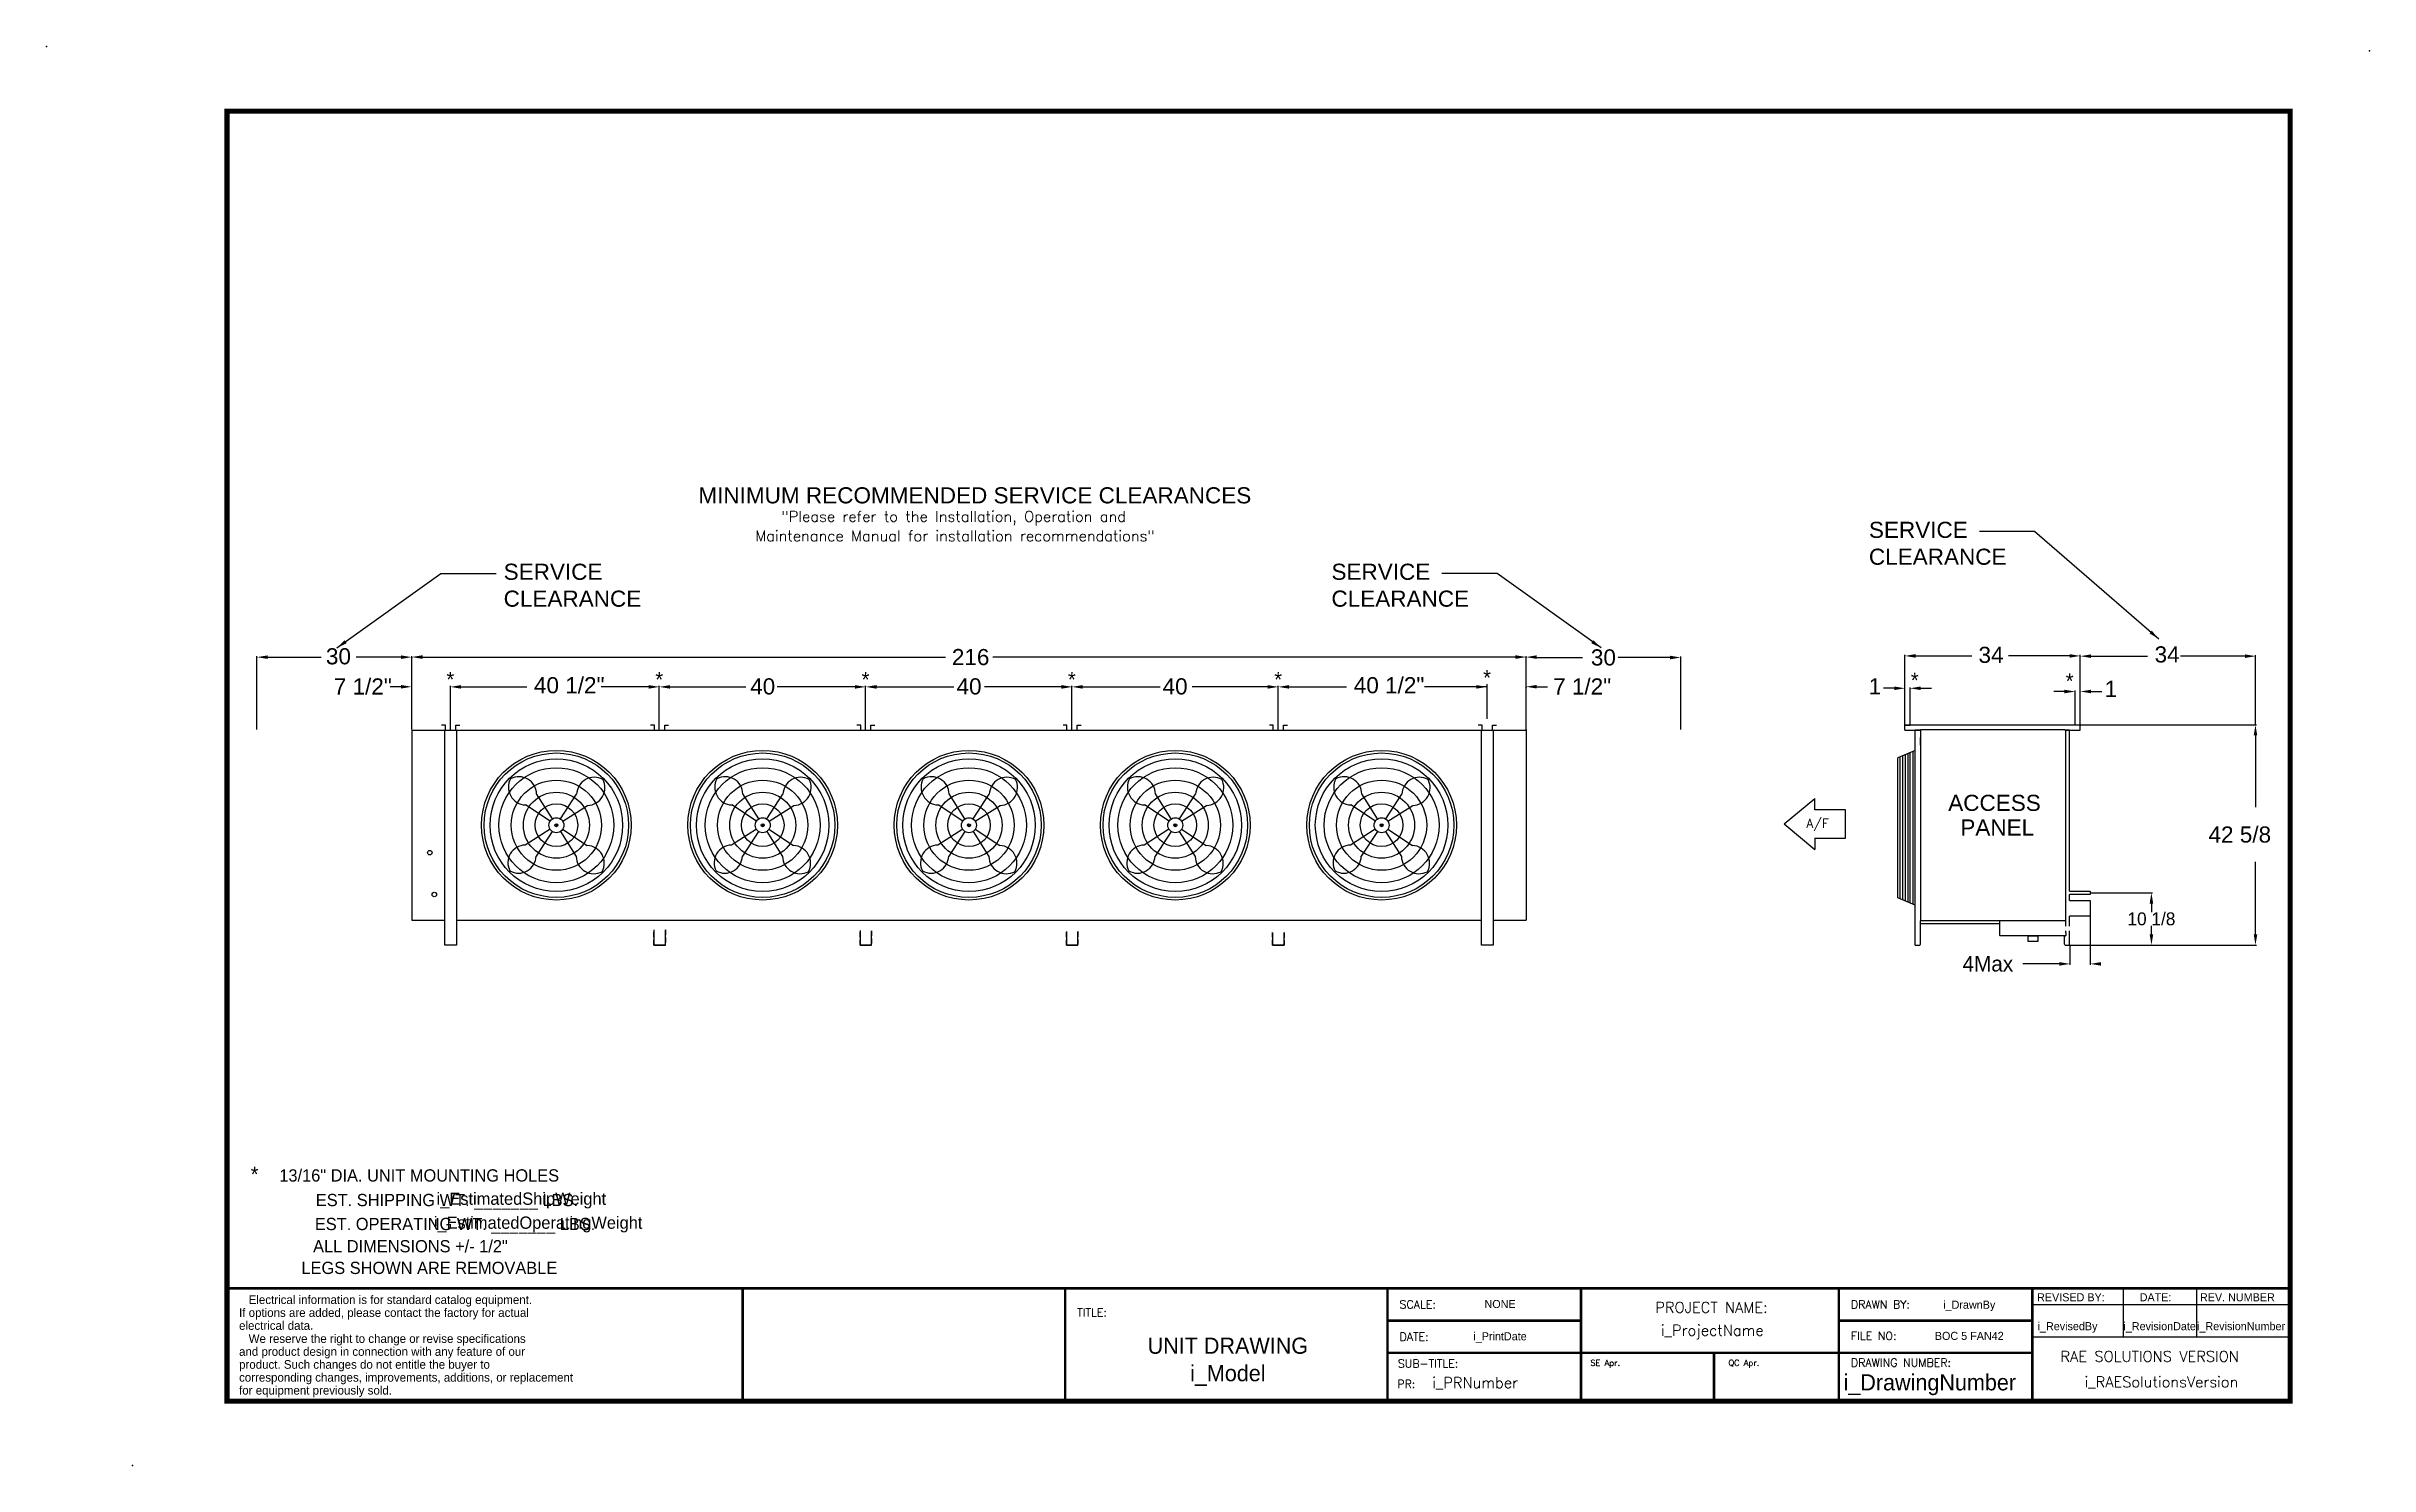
# Model space of a CAD drawing. Extents: x -35 to 415, y -12 to 263.
import ezdxf
from ezdxf.enums import TextEntityAlignment as Align

# ---------------------------------------------------------------- set-up
doc = ezdxf.new("R2010")
doc.units = 0
doc.header["$MEASUREMENT"] = 0
doc.linetypes.add('HIDDEN', pattern=[0.375, 0.25, -0.125])
doc.layers.get('0').update_dxf_attribs({"linetype": 'CONTINUOUS'})
doc.layers.add('0 Unit', color=7, linetype='CONTINUOUS')
doc.styles.add('dimentions', font='ARIAL.TTF')
doc.styles.add('SIMPLEX', font='SIMPLEX')
doc.dimstyles.get("Standard").update_dxf_attribs({"dimtxt": 2.5, "dimasz": 2.075, "dimexe": 0.18, "dimexo": 0.0625, "dimgap": 0.09, "dimtad": 0, "dimtih": 1, "dimtoh": 1, "dimdec": 3, "dimzin": 0, "dimdsep": 46, "dimlunit": 5, "dimtxsty": 'STANDARD', "dimcen": 0.09, "dimadec": 0, "dimazin": 0, "dimtfac": 1, "dimtdec": 3, "dimtofl": 0, "dimtmove": 0, "dimatfit": 3, "dimfxl": 1, "dimfrac": 2, "dimtolj": 1, "dimtzin": 0, "dimarcsym": 0})

# ---------------------------------------------------------------- blocks, each defined once
blk = doc.blocks.new('*D17')
at = {"color": 0, "lineweight": -2}
for p, q in [((361.31, 98.51), (373.29, 98.51)), ((373.11, 96.44), (373.11, 94.8)), ((373.11, 90.48), (373.11, 92.12)), ((357.31, 88.4), (373.29, 88.4))]:
    blk.add_line(p, q, dxfattribs=at)
at = {"color": 0}
for points in [[(372.77, 96.44), (373.46, 96.44), (373.11, 98.51)], [(372.77, 90.48), (373.46, 90.48), (373.11, 88.4)]]:
    blk.add_solid(points, dxfattribs=at)
at = {"color": 0, "insert": (373.11, 93.46), "char_height": 2.5, "attachment_point": 5}
blk.add_mtext('\\A1;10 1/8', dxfattribs=at)

msp = doc.modelspace()

# ---------------------------------------------------------------- linework, layer by layer
at = {"lineweight": 30}
for p, q in [((325.3148, 131.0896), (325.3148, 144.6071)), ((327.3898, 144.4271), (338.2623, 144.4271)), ((357.2398, 144.4271), (345.4144, 144.4271)), ((359.3148, 131.0896), (359.3148, 144.6071)), ((359.3148, 131.0896), (359.3148, 144.5596)), ((361.3898, 144.3796), (372.3461, 144.3796)), ((391.2398, 144.3796), (378.7671, 144.3796)), ((393.3148, 131.0896), (393.3148, 144.5596)), ((323.2398, 138.1559), (321.1648, 138.1559)), ((325.3148, 131.0896), (325.3148, 138.3359)), ((326.3148, 131.0896), (326.3148, 138.3359)), ((328.3898, 138.1559), (330.4648, 138.1559)), ((356.2398, 137.5313), (354.1648, 137.5313)), ((358.3148, 131.0896), (358.3148, 137.7113)), ((359.3148, 131.0896), (359.3148, 137.7113)), ((361.3898, 137.5313), (363.4648, 137.5313)), ((325.3148, 131.0271), (326.3148, 131.0271)), ((359.3148, 131.0271), (358.3148, 131.0271)), ((359.3773, 131.0896), (393.4649, 131.0896)), ((356.3273, 130.1136), (356.5023, 130.1136)), ((356.5023, 92.0326), (356.5023, 130.1136)), ((393.2849, 129.0146), (393.2849, 115.1377)), ((327.328, 126.1021), (323.9409, 124.6505)), ((323.9409, 97.5537), (323.9409, 124.6505)), ((324.4247, 97.3463), (324.4247, 124.8579)), ((324.9086, 97.1389), (324.9086, 125.0652)), ((325.3925, 125.2726), (325.3925, 96.9316)), ((325.8764, 125.48), (325.8764, 96.7242)), ((326.3602, 96.5168), (326.3602, 125.6873)), ((326.8441, 125.8947), (326.8441, 96.3095)), ((301.932, 111.8597), (307.875, 116.812)), ((307.875, 114.5834), (307.875, 116.812)), ((313.818, 114.5834), (307.875, 114.5834)), ((313.818, 109.1359), (313.818, 114.5834)), ((301.932, 111.8597), (307.875, 106.9074)), ((307.875, 109.1359), (307.875, 106.9074)), ((307.875, 109.1359), (313.818, 109.1359)), ((393.2849, 90.4771), (393.2849, 104.5392)), ((327.328, 96.1021), (323.9409, 97.5537)), ((356.5023, 90.7376), (356.5023, 91.1576)), ((356.5023, 90.7376), (356.5023, 91.1576)), ((357.3148, 88.4021), (393.4649, 88.4021))]:
    msp.add_line(p, q, dxfattribs=at)
at = {"linetype": 'Continuous', "lineweight": 30}
for p, q in [((325.3148, 130.0896), (325.3148, 133.0716)), ((325.3148, 131.0271), (325.3148, 130.8926)), ((359.3148, 131.0271), (325.3148, 131.0271)), ((325.3148, 130.8926), (325.3148, 130.8916)), ((325.3148, 130.1626), (325.3148, 130.8916)), ((359.3148, 131.0271), (359.3148, 130.8926)), ((359.3148, 130.8916), (359.3148, 130.8926)), ((359.3148, 130.1626), (359.3148, 130.8916)), ((325.3148, 130.0271), (325.3148, 130.1626)), ((325.3148, 130.0271), (328.2783, 130.0271)), ((328.1918, 130.0271), (327.3273, 130.0271)), ((327.3273, 130.0271), (327.3273, 129.8916)), ((327.3273, 88.5376), (327.3273, 129.8916)), ((328.3273, 130.0271), (328.2783, 130.0271)), ((356.3273, 130.1136), (328.3273, 130.1136)), ((328.3273, 130.1136), (328.3273, 93.1021)), ((328.3273, 127.1021), (328.3273, 128.6021)), ((357.2523, 130.0271), (356.5023, 130.0271)), ((356.5023, 130.0271), (359.3148, 130.0271)), ((357.2523, 130.0271), (357.2523, 129.8916)), ((357.2523, 98.8271), (357.2523, 129.8916)), ((359.3148, 130.0271), (359.3148, 130.1626)), ((357.2523, 97.0146), (357.2523, 98.2021)), ((356.5023, 93.1021), (328.3273, 93.1021)), ((328.3295, 88.5376), (328.3295, 93.1021)), ((328.3295, 92.5708), (343.7525, 92.5708)), ((343.7523, 91.1073), (343.7523, 91.4875)), ((343.7523, 91.1073), (343.7523, 91.1073)), ((343.7523, 90.7376), (343.7523, 91.1073)), ((343.7523, 90.2284), (343.7523, 90.7376)), ((343.7525, 91.492), (343.7525, 93.1021)), ((343.7525, 91.1118), (343.7525, 91.492)), ((343.7525, 90.7421), (343.7525, 91.1117)), ((356.4513, 90.1773), (343.8033, 90.1773)), ((349.1273, 90.1773), (349.1273, 89.1443)), ((349.1273, 90.1773), (351.1273, 90.1773)), ((351.1273, 89.1443), (351.1273, 90.1773)), ((356.2523, 88.5376), (356.2523, 90.1773)), ((356.5023, 90.7376), (356.5023, 90.2284)), ((357.2523, 92.0326), (357.2523, 94.0146)), ((357.2523, 88.5376), (357.2523, 91.1576)), ((327.3273, 88.4021), (327.3273, 88.5366)), ((327.3273, 88.4021), (328.1918, 88.4021)), ((328.1918, 88.4021), (328.194, 88.4021)), ((328.3273, 88.5376), (328.3295, 88.5376)), ((349.1273, 89.1443), (351.1273, 89.1443)), ((356.3878, 88.4021), (357.2523, 88.4021)), ((357.2523, 88.4021), (357.2523, 88.5366))]:
    msp.add_line(p, q, dxfattribs=at)
for p, q in [((328.3273, 127.1021), (328.3273, 95.1021)), ((328.3273, 95.1021), (328.3273, 93.6021)), ((357.2523, 98.8271), (361.2523, 98.8271)), ((361.2523, 98.2021), (357.2523, 98.2021)), ((357.2523, 97.0146), (361.2523, 97.0146)), ((361.2523, 98.8271), (361.2523, 98.2021)), ((361.2523, 97.0146), (361.2523, 94.0146)), ((361.2523, 95.9521), (361.2523, 95.0771)), ((361.2523, 94.0146), (357.2523, 94.0146)), ((361.2523, 93.9521), (361.2523, 84.5648)), ((357.3148, 88.3396), (357.3148, 84.5648)), ((355.2398, 84.7448), (348.1629, 84.7448)), ((100, 0), (100, 21.875)), ((162.5, 0), (162.5, 21.875)), ((225, 21.875), (350, 21.875)), ((225, 0), (225, 21.875)), ((262.5, 21.875), (262.5, 0)), ((312.5, 21.875), (312.5, 9.375)), ((350, 21.875), (350, 0)), ((350, 21.875), (400, 21.875)), ((350, 21.875), (350, 18.75)), ((350, 18.75), (400, 18.75)), ((367.6421, 21.875), (367.6421, 12.5)), ((381.8501, 21.875), (381.8501, 12.5)), ((262.5, 15.625), (225, 15.625)), ((312.5, 15.625), (350, 15.625)), ((312.5, 9.375), (312.5, 15.625)), ((350, 9.375), (225, 9.375)), ((288.2813, 9.375), (288.2813, 0)), ((312.5, 9.375), (312.5, 0)), ((350, 12.5), (400, 12.5))]:
    msp.add_line(p, q)
for points, const_width in [([(0, 0), (400, 0), (400, 250), (0, 250), (0, 0)], 1), ([(100.5912, 21.875), (0, 21.875)], 0.5), ([(400, 21.875), (100, 21.875), (100, 0)], 0.5), ([(162.5, 21.875), (162.5, 0)], 0.5), ([(225, 21.875), (225, 0)], 0.5), ([(262.5, 21.875), (262.5, 0)], 0.5), ([(312.5, 21.875), (312.5, 0)], 0.5), ([(350, 0), (350, 21.875), (400, 21.875)], 0.5), ([(262.5, 15.625), (225, 15.625)], 0.5), ([(350, 15.625), (312.5, 15.625), (312.5, 0)], 0.5), ([(350, 9.375), (225, 9.375)], 0.5), ([(288.2813, 9.375), (288.2813, 0)], 0.5)]:
    msp.add_lwpolyline(points, dxfattribs=dict(const_width=const_width))
for centre, radius, start, end in [((343.8032, 91.4875), 0.0509, 175.003083, 180.008621), ((343.8031, 91.1073), 0.0509, 174.999523, 180.012182), ((343.8032, 91.1073), 0.0509, 175.003083, 180.008621), ((343.8031, 90.7377), 0.0509, 174.999523, 180.012182), ((343.8033, 90.2284), 0.051, 180, 270.001695), ((356.4513, 90.2284), 0.051, 269.997646, 0), ((328.194, 88.5376), 0.1355, 270, 0), ((356.3878, 88.5376), 0.1355, 180, 270)]:
    msp.add_arc(centre, radius, start, end, dxfattribs=at)
for p in [(-35.0039, 262.5336), (415.3997, 261.701), (350, 0), (-18.343, -12.4664)]:
    msp.add_point(p)
at = {"lineweight": 30}
for points in [[(327.3898, 144.7729), (327.3898, 144.0813), (325.3148, 144.4271)], [(357.2398, 144.7729), (357.2398, 144.0813), (359.3148, 144.4271)], [(361.3898, 144.7254), (361.3898, 144.0337), (359.3148, 144.3796)], [(391.2398, 144.7254), (391.2398, 144.0337), (393.3148, 144.3796)], [(323.2398, 138.5017), (323.2398, 137.81), (325.3148, 138.1559)], [(328.3898, 138.5017), (328.3898, 137.81), (326.3148, 138.1559)], [(356.2398, 137.8771), (356.2398, 137.1854), (358.3148, 137.5313)], [(361.3898, 137.8771), (361.3898, 137.1854), (359.3148, 137.5313)], [(392.9391, 129.0146), (393.6308, 129.0146), (393.2849, 131.0896)], [(392.9391, 90.4771), (393.6308, 90.4771), (393.2849, 88.4021)]]:
    msp.add_solid(points, dxfattribs=at)
for points in [[(355.2398, 85.0907), (355.2398, 84.399), (357.3148, 84.7448)], [(363.3273, 85.0907), (363.3273, 84.399), (361.2523, 84.7448)]]:
    msp.add_solid(points)
at = {"layer": '0 Unit', "lineweight": 30}
for p, q in [((5.8106, 130.1396), (5.8106, 144.3689)), ((7.8856, 144.1889), (18.2294, 144.1889)), ((33.7356, 144.1889), (25.0655, 144.1889)), ((35.8564, 130.1396), (35.8564, 144.3894)), ((35.8564, 130.1396), (35.8564, 144.3689)), ((37.8856, 144.2094), (138.3249, 144.2094)), ((37.9314, 144.2094), (139.3096, 144.2094)), ((249.7846, 144.2094), (148.5005, 144.2094)), ((249.8304, 144.2094), (148.699, 144.2094)), ((251.8596, 130.1396), (251.8596, 144.3894)), ((251.8596, 130.1396), (251.8596, 144.3894)), ((251.8596, 130.1396), (251.8596, 144.3003)), ((281.8596, 130.1396), (281.8596, 144.3003)), ((251.8596, 132.2635), (251.8596, 140.4573)), ((253.9346, 144.1203), (262.8091, 144.1203)), ((279.7846, 144.1203), (269.7515, 144.1203)), ((33.7356, 138.4472), (31.6606, 138.4472)), ((35.8564, 130.1396), (35.8564, 138.6075)), ((43.3096, 130.1593), (43.3096, 138.6272)), ((43.3096, 130.1396), (43.3096, 138.6075)), ((45.3846, 138.4275), (58.1136, 138.4275)), ((45.3846, 138.4275), (47.4596, 138.4275)), ((81.7346, 138.4275), (72.512, 138.4275)), ((83.8096, 130.1396), (83.8096, 138.6075)), ((83.8096, 130.1396), (83.8096, 138.6075)), ((85.8846, 138.4275), (100.5745, 138.4275)), ((121.7346, 138.4275), (106.64, 138.4275)), ((123.8096, 130.1396), (123.8096, 138.6075)), ((123.8096, 130.1396), (123.8096, 138.6075)), ((123.8096, 130.1396), (123.8096, 138.6075)), ((125.8846, 138.4275), (140.9419, 138.4275)), ((125.9814, 138.4275), (140.3944, 138.4275)), ((161.7346, 138.4275), (146.834, 138.4275)), ((161.8314, 138.4275), (147.8561, 138.4275)), ((163.8096, 130.1396), (163.8096, 138.6075)), ((163.8096, 130.1396), (163.8096, 138.6075)), ((163.8096, 130.1396), (163.8096, 138.6075)), ((165.8846, 138.4275), (180.919, 138.4275)), ((201.7346, 138.4275), (187.0967, 138.4275)), ((203.8096, 130.1396), (203.8096, 138.6075)), ((203.8096, 130.1396), (203.8096, 138.6075)), ((205.8846, 138.4275), (217.0439, 138.4275)), ((244.3096, 138.4275), (232.1758, 138.4275)), ((242.2346, 138.4275), (240.1596, 138.4275)), ((244.3096, 132.2635), (244.3096, 138.9665)), ((251.8596, 130.1396), (251.8596, 138.6075)), ((251.9054, 138.365), (251.9054, 138.2295)), ((253.9346, 138.4589), (256.0096, 138.4589)), ((253.9436, 138.4589), (255.327, 138.4589)), ((42.3595, 131.0271), (41.6095, 131.0271)), ((42.3595, 130.0271), (42.3595, 131.0271)), ((44.3595, 130.0271), (44.3595, 131.0271)), ((44.3595, 131.0271), (45.1095, 131.0271)), ((82.8595, 131.0271), (82.1095, 131.0271)), ((82.8595, 130.0271), (82.8595, 131.0271)), ((84.8595, 130.0271), (84.8595, 131.0271)), ((84.8595, 131.0271), (85.6095, 131.0271)), ((122.8595, 131.0271), (122.1095, 131.0271)), ((122.8595, 130.0271), (122.8595, 131.0271)), ((124.8595, 130.0271), (124.8595, 131.0271)), ((124.8595, 131.0271), (125.6095, 131.0271)), ((162.8595, 131.0271), (162.1095, 131.0271)), ((162.8595, 130.0271), (162.8595, 131.0271)), ((164.8595, 130.0271), (164.8595, 131.0271)), ((164.8595, 131.0271), (165.6095, 131.0271)), ((202.8595, 131.0271), (202.1095, 131.0271)), ((202.8595, 130.0271), (202.8595, 131.0271)), ((204.8595, 130.0271), (204.8595, 131.0271)), ((204.8595, 131.0271), (205.6095, 131.0271)), ((243.3595, 131.0271), (242.6095, 131.0271)), ((243.3595, 130.0271), (243.3595, 131.0271)), ((245.3595, 130.0271), (245.3595, 131.0271)), ((245.3595, 131.0271), (246.1095, 131.0271)), ((35.8595, 130.0271), (43.3595, 130.0271)), ((35.8595, 130.0271), (35.8595, 93.2146)), ((42.2345, 130.0271), (44.4845, 130.0271)), ((42.2345, 88.4021), (42.2345, 130.0271)), ((42.3595, 130.0271), (44.3595, 130.0271)), ((43.3595, 130.0271), (83.8595, 130.0271)), ((44.4845, 130.0271), (44.4845, 88.4021)), ((82.7345, 130.0271), (84.9845, 130.0271)), ((82.8595, 130.0271), (84.8595, 130.0271)), ((83.8595, 130.0271), (203.8595, 130.0271)), ((122.7345, 130.0271), (124.9845, 130.0271)), ((122.8595, 130.0271), (124.8595, 130.0271)), ((162.7345, 130.0271), (164.9845, 130.0271)), ((162.8595, 130.0271), (164.8595, 130.0271)), ((202.7345, 130.0271), (204.9845, 130.0271)), ((202.8595, 130.0271), (204.8595, 130.0271)), ((203.8595, 130.0271), (244.3595, 130.0271)), ((243.2345, 130.0271), (245.4845, 130.0271)), ((243.2345, 88.4021), (243.2345, 130.0271)), ((243.3595, 130.0271), (245.3595, 130.0271)), ((244.3595, 130.0271), (251.8595, 130.0271)), ((245.4845, 130.0271), (245.4845, 88.4021)), ((251.8595, 130.0271), (251.8595, 93.2146)), ((63.0815, 112.8459), (60.0143, 117.6751)), ((64.6556, 112.8343), (67.7935, 117.6178)), ((103.0815, 112.8459), (100.0143, 117.6751)), ((104.6556, 112.8343), (107.7935, 117.6178)), ((143.0815, 112.8459), (140.0143, 117.6751)), ((144.6556, 112.8343), (147.7935, 117.6178)), ((183.0815, 112.8459), (180.0143, 117.6751)), ((184.6556, 112.8343), (187.7935, 117.6178)), ((223.0815, 112.8459), (220.0143, 117.6751)), ((224.6556, 112.8343), (227.7935, 117.6178)), ((62.6461, 112.4169), (57.8626, 115.5548)), ((65.0846, 112.3989), (69.9138, 115.466)), ((102.6461, 112.4169), (97.8626, 115.5548)), ((105.0846, 112.3989), (109.9138, 115.466)), ((142.6461, 112.4169), (137.8626, 115.5548)), ((145.0846, 112.3989), (149.9138, 115.466)), ((182.6461, 112.4169), (177.8626, 115.5548)), ((185.0846, 112.3989), (189.9138, 115.466)), ((222.6461, 112.4169), (217.8626, 115.5548)), ((225.0846, 112.3989), (229.9138, 115.466)), ((62.6345, 110.8427), (57.8053, 107.7756)), ((63.0635, 110.4073), (59.9256, 105.6239)), ((64.6376, 110.3957), (67.7048, 105.5666)), ((65.073, 110.8248), (69.8565, 107.6868)), ((102.6345, 110.8427), (97.8053, 107.7756)), ((103.0635, 110.4073), (99.9256, 105.6239)), ((104.6376, 110.3957), (107.7048, 105.5666)), ((105.073, 110.8248), (109.8565, 107.6868)), ((142.6345, 110.8427), (137.8053, 107.7756)), ((143.0635, 110.4073), (139.9256, 105.6239)), ((144.6376, 110.3957), (147.7048, 105.5666)), ((145.073, 110.8248), (149.8565, 107.6868)), ((182.6345, 110.8427), (177.8053, 107.7756)), ((183.0635, 110.4073), (179.9256, 105.6239)), ((184.6376, 110.3957), (187.7048, 105.5666)), ((185.073, 110.8248), (189.8565, 107.6868)), ((222.6345, 110.8427), (217.8053, 107.7756)), ((223.0635, 110.4073), (219.9256, 105.6239)), ((224.6376, 110.3957), (227.7048, 105.5666)), ((225.073, 110.8248), (229.8565, 107.6868)), ((35.8595, 93.2146), (42.2345, 93.2146)), ((44.4845, 93.2146), (243.2345, 93.2146)), ((245.4845, 93.2146), (251.8595, 93.2146)), ((44.4845, 88.4021), (42.2345, 88.4021)), ((84.9845, 88.4021), (82.7345, 88.4021)), ((124.9845, 88.4021), (122.7345, 88.4021)), ((164.9845, 88.4021), (162.7345, 88.4021)), ((204.9845, 88.4021), (202.7345, 88.4021)), ((245.4845, 88.4021), (243.2345, 88.4021))]:
    msp.add_line(p, q, dxfattribs=at)
at = {"layer": '0 Unit'}
for p, q in [((251.8595, 130.0271), (251.8595, 128.5271)), ((251.8596, 130.1396), (251.8596, 95.5146)), ((82.7345, 91.3726), (82.7345, 88.4021)), ((84.9845, 88.4021), (84.9845, 91.3621)), ((122.7345, 91.1874), (122.7345, 88.4021)), ((124.9845, 88.4021), (124.9845, 91.177)), ((162.7345, 91.0022), (162.7345, 88.4021)), ((164.9845, 88.4021), (164.9845, 90.9918)), ((202.7345, 90.817), (202.7345, 88.4021)), ((204.9845, 88.4021), (204.9845, 90.8066)), ((82.7345, 88.4021), (84.9845, 88.4021)), ((122.7345, 88.4021), (124.9845, 88.4021)), ((162.7345, 88.4021), (164.9845, 88.4021)), ((202.7345, 88.4021), (204.9845, 88.4021))]:
    msp.add_line(p, q, dxfattribs=at)
at = {"layer": '0 Unit', "linetype": 'HIDDEN', "lineweight": 30, "ltscale": 4}
for p, q in [((82.7345, 88.4021), (82.7345, 91.3726)), ((84.9845, 91.3621), (84.9845, 88.4021)), ((122.7345, 88.4021), (122.7345, 91.1874)), ((124.9845, 91.177), (124.9845, 88.4021)), ((162.7345, 88.4021), (162.7345, 91.0022)), ((164.9845, 90.9918), (164.9845, 88.4021)), ((202.7345, 88.4021), (202.7345, 90.817)), ((204.9845, 90.8066), (204.9845, 88.4021))]:
    msp.add_line(p, q, dxfattribs=at)
at = {"layer": '0 Unit', "lineweight": 30}
for centre, radius in [((63.8595, 111.6208), 14.5), ((103.8595, 111.6208), 14.5), ((143.8595, 111.6208), 14.5), ((183.8595, 111.6208), 14.5), ((223.8595, 111.6208), 14.5), ((63.8595, 111.6208), 14), ((63.8595, 111.6208), 12.8518), ((63.8595, 111.6208), 11.1391), ((103.8595, 111.6208), 14), ((103.8595, 111.6208), 12.8518), ((103.8595, 111.6208), 11.1391), ((143.8595, 111.6208), 14), ((143.8595, 111.6208), 12.8518), ((143.8595, 111.6208), 11.1391), ((183.8595, 111.6208), 14), ((183.8595, 111.6208), 12.8518), ((183.8595, 111.6208), 11.1391), ((223.8595, 111.6208), 14), ((223.8595, 111.6208), 12.8518), ((223.8595, 111.6208), 11.1391), ((63.8595, 111.6208), 8.7386), ((63.8595, 111.6208), 6.4014), ((103.8595, 111.6208), 8.7386), ((103.8595, 111.6208), 6.4014), ((143.8595, 111.6208), 8.7386), ((143.8595, 111.6208), 6.4014), ((183.8595, 111.6208), 8.7386), ((183.8595, 111.6208), 6.4014), ((223.8595, 111.6208), 8.7386), ((223.8595, 111.6208), 6.4014), ((63.8595, 111.6208), 4.1326), ((63.8595, 111.6208), 1.4513), ((103.8595, 111.6208), 4.1326), ((103.8595, 111.6208), 1.4513), ((143.8595, 111.6208), 4.1326), ((143.8595, 111.6208), 1.4513), ((183.8595, 111.6208), 4.1326), ((183.8595, 111.6208), 1.4513), ((223.8595, 111.6208), 4.1326), ((223.8595, 111.6208), 1.4513), ((63.8595, 111.6208), 0.2865), ((103.8595, 111.6208), 0.2865), ((143.8595, 111.6208), 0.2865), ((183.8595, 111.6208), 0.2865), ((223.8595, 111.6208), 0.2865)]:
    msp.add_circle(centre, radius, dxfattribs=at)
at = {"layer": '0 Unit', "linetype": 'Continuous', "lineweight": 30}
for centre in [(39.3096, 106.3083), (40.1846, 98.1833)]:
    msp.add_circle(centre, 0.4375, dxfattribs=at)
at = {"layer": '0 Unit', "lineweight": 30}
for centre, start, end in [((57.9933, 118.9789), 151.300354, 267.814713), ((56.5887, 117.5949), 1.341174, 117.855533), ((71.2176, 117.4871), 61.300354, 177.814713), ((69.8336, 118.8917), 271.341174, 27.855533), ((97.9933, 118.9789), 151.300354, 267.814713), ((96.5887, 117.5949), 1.341174, 117.855533), ((111.2176, 117.4871), 61.300354, 177.814713), ((109.8336, 118.8917), 271.341174, 27.855533), ((137.9933, 118.9789), 151.300354, 267.814713), ((136.5887, 117.5949), 1.341174, 117.855533), ((151.2176, 117.4871), 61.300354, 177.814713), ((149.8336, 118.8917), 271.341174, 27.855533), ((177.9933, 118.9789), 151.300354, 267.814713), ((176.5887, 117.5949), 1.341174, 117.855533), ((191.2176, 117.4871), 61.300354, 177.814713), ((189.8336, 118.8917), 271.341174, 27.855533), ((217.9933, 118.9789), 151.300354, 267.814713), ((216.5887, 117.5949), 1.341174, 117.855533), ((231.2176, 117.4871), 61.300354, 177.814713), ((229.8336, 118.8917), 271.341174, 27.855533), ((57.8855, 104.35), 91.341174, 207.855533), ((56.5015, 105.7545), 241.300354, 357.814713), ((71.1304, 105.6468), 181.341174, 297.855533), ((69.7258, 104.2627), 331.300354, 87.814713), ((97.8855, 104.35), 91.341174, 207.855533), ((96.5015, 105.7545), 241.300354, 357.814713), ((111.1304, 105.6468), 181.341174, 297.855533), ((109.7258, 104.2627), 331.300354, 87.814713), ((137.8855, 104.35), 91.341174, 207.855533), ((136.5015, 105.7545), 241.300354, 357.814713), ((151.1304, 105.6468), 181.341174, 297.855533), ((149.7258, 104.2627), 331.300354, 87.814713), ((177.8855, 104.35), 91.341174, 207.855533), ((176.5015, 105.7545), 241.300354, 357.814713), ((191.1304, 105.6468), 181.341174, 297.855533), ((189.7258, 104.2627), 331.300354, 87.814713), ((217.8855, 104.35), 91.341174, 207.855533), ((216.5015, 105.7545), 241.300354, 357.814713), ((231.1304, 105.6468), 181.341174, 297.855533), ((229.7258, 104.2627), 331.300354, 87.814713)]:
    msp.add_arc(centre, 3.4266, start, end, dxfattribs=at)
for p in [(63.8595, 111.6208), (103.8595, 111.6208), (143.8595, 111.6208), (183.8595, 111.6208), (223.8595, 111.6208)]:
    msp.add_point(p, dxfattribs=at)
for points in [[(7.8856, 144.5347), (7.8856, 143.8431), (5.8106, 144.1889)], [(33.7356, 144.5347), (33.7356, 143.8431), (35.8106, 144.1889)], [(37.8856, 144.5552), (37.8856, 143.8636), (35.8106, 144.2094)], [(37.9314, 144.5552), (37.9314, 143.8636), (35.8564, 144.2094)], [(249.7846, 144.5552), (249.7846, 143.8636), (251.8596, 144.2094)], [(249.8304, 144.5552), (249.8304, 143.8636), (251.9054, 144.2094)], [(253.9346, 144.5476), (253.9346, 143.8559), (251.8596, 144.2017)], [(279.7846, 144.4661), (279.7846, 143.7744), (281.8596, 144.1203)], [(33.7356, 138.793), (33.7356, 138.1013), (35.8106, 138.4472)], [(45.3846, 138.7733), (45.3846, 138.0816), (43.3096, 138.4275)], [(45.3846, 138.7733), (45.3846, 138.0816), (43.3096, 138.4275)], [(81.7346, 138.7733), (81.7346, 138.0816), (83.8096, 138.4275)], [(85.8846, 138.7733), (85.8846, 138.0816), (83.8096, 138.4275)], [(121.7346, 138.7733), (121.7346, 138.0816), (123.8096, 138.4275)], [(125.8846, 138.7733), (125.8846, 138.0816), (123.8096, 138.4275)], [(125.9814, 138.7733), (125.9814, 138.0816), (123.9064, 138.4275)], [(161.7346, 138.7733), (161.7346, 138.0816), (163.8096, 138.4275)], [(161.8314, 138.7733), (161.8314, 138.0816), (163.9064, 138.4275)], [(165.8846, 138.7733), (165.8846, 138.0816), (163.8096, 138.4275)], [(201.7346, 138.7733), (201.7346, 138.0816), (203.8096, 138.4275)], [(205.8846, 138.7733), (205.8846, 138.0816), (203.8096, 138.4275)], [(242.2346, 138.7733), (242.2346, 138.0816), (244.3096, 138.4275)], [(253.9346, 138.8047), (253.9346, 138.113), (251.8596, 138.4589)]]:
    msp.add_solid(points, dxfattribs=at)

# ---------------------------------------------------------------- texts
for s, height, p in [('*', 2.9229, (327.2253, 138.2583)), ('*', 2.9229, (357.253, 138.0995)), ('*', 2.9229, (5.3506, 42.5233)), ('i_EstimatedShipWeight', 2.377726, (57.0704, 38.0595)), ('EST. SHIPPING WT. _______ LBS.', 2.375, (42.635, 37.8)), ('EST. OPERATING WT. _______ LBS.', 2.375, (44.212, 33.1544)), ('i_EstimatedOperatingWeight', 2.375, (60.3201, 33.4138)), ('LEGS SHOWN ARE REMOVABLE', 2.375, (39.2332, 24.6446)), ('ALL DIMENSIONS +/- 1/2"', 2.375, (35.5641, 28.8441)), ('NONE', 1.5625, (246.817, 18.0513)), ('i_DrawnBy', 1.5625, (337.7934, 17.9173)), ('i_RevisedBy', 1.5625, (356.8472, 13.7534)), ('i_RevisionDate', 1.5625, (374.7101, 13.7534)), ('i_RevisionNumber', 1.5625, (390.489, 13.7534)), ('UNIT DRAWING', 3.125, (194.0453, 9.1916)), ('i_PrintDate', 1.5625, (246.817, 11.8013)), ('BOC 5 FAN42', 1.5625, (337.7934, 11.872)), ('i_Model', 3.125, (194.0453, 3.8655)), ('i_DrawingNumber', 3.125, (330.1412, 2.0909))]:
    msp.add_text(s, height=height).set_placement(p, align=Align.CENTER)
at = {"lineweight": 30, "style": 'SIMPLEX'}
for s, height, p in [('A/F', 1.743, (306.2234, 111.0872)), ('SE Apr.', 1.17187, (264.3358, 6.8493)), ('QC Apr.', 1.17187, (291.1006, 6.8493))]:
    msp.add_text(s, height=height, dxfattribs=at).set_placement(p)
for s, height, p in [('13/16" DIA. UNIT MOUNTING HOLES', 2.375, (10.1432, 42.5644)), ('REVISED BY:', 1.5625, (350.9379, 19.3561)), ('DATE:', 1.5625, (370.8352, 19.3561)), ('REV. NUMBER', 1.5625, (382.5198, 19.3561))]:
    msp.add_text(s, height=height).set_placement(p)
at = {"lineweight": 25}
for s, p in [('If options are added, please contact the factory for actual', (2.3397, 16.3316)), ('   Electrical information is for standard catalog equipment.', (2.3397, 18.8348)), ('electrical data.', (2.3397, 13.8283)), ('and product design in connection with any feature of our', (2.3397, 8.7902)), ('   We reserve the right to change or revise specifications', (2.3397, 11.2935)), ('corresponding changes, improvements, additions, or replacement ', (2.3397, 3.7837)), ('product. Such changes do not entitle the buyer to', (2.3397, 6.287)), ('for equipment previously sold.', (2.3397, 1.2805))]:
    msp.add_text(s, height=1.668835, dxfattribs=at).set_placement(p)
at = {"style": 'SIMPLEX'}
for s, height, p in [('SCALE:', 1.5625, (227.3438, 17.9688)), ('DRAWN BY:', 1.5625, (314.8438, 17.9688)), ('TITLE:', 1.5625, (164.8438, 16.4063)), ('DATE:', 1.5625, (227.3438, 11.7188)), ('FILE NO:', 1.5625, (314.8438, 11.8698)), ('RAE SOLUTIONS VERSION', 2.075, (355.478, 7.6344)), ('SUB-TITLE:', 1.5625, (227.0052, 6.4998)), ('i_PRNumber', 2.075, (233.6763, 2.5484)), ('DRAWING NUMBER:', 1.5625, (314.8438, 6.6895))]:
    msp.add_text(s, height=height, dxfattribs=at).set_placement(p)
for s, p in [('PROJECT NAME:', (287.8139, 17.1356)), ('i_ProjectName', (287.9716, 12.6942)), ('i_RAESolutionsVersion', (375.0516, 2.704))]:
    msp.add_text(s, height=2.075, dxfattribs=at).set_placement(p, align=Align.CENTER)
msp.add_text('PR:', height=1.5625, dxfattribs=at).set_placement((230.4047, 2.5484), align=Align.RIGHT)
at = {"lineweight": 30, "char_height": 3.125, "attachment_point": 1, "style": 'dimentions'}
for s, insert, width in [('SERVICE CLEARANCE', (318.3372, 170.4242), 35.53462), ('\\A1;34', (339.5879, 146.198), 36.839333), ('\\A1;34', (373.7242, 146.2867), 36.839333), ('\\A1;1', (318.2903, 140.105), 36.839333), ('\\A1;1', (364.0225, 139.6022), 36.839333), ('ACCESS', (333.7105, 117.5161), 36.839333), ('PANEL', (336.0625, 112.7385), 36.839333), ('42 5/8', (384.1783, 111.3773), 36.839333)]:
    msp.add_mtext(s, dxfattribs=dict(at, insert=insert, width=width))
at = {"insert": (341.4012, 84.7448), "char_height": 3, "attachment_point": 5}
msp.add_mtext('4Max', dxfattribs=at)
at = {"layer": '0 Unit', "lineweight": 30, "style": 'dimentions'}
msp.add_text('MINIMUM RECOMMENDED SERVICE CLEARANCES', height=3.125, dxfattribs=at).set_placement((91.3904, 173.9875))
at = {"layer": '0 Unit', "style": 'SIMPLEX'}
for s, p in [('"Please refer to the Installation, Operation and', (140.8932, 170.4132)), ('Maintenance Manual for installation recommendations"', (141.1407, 166.6521))]:
    msp.add_text(s, height=2.075, dxfattribs=at).set_placement(p, align=Align.CENTER)
at = {"layer": '0 Unit'}
for p in [(43.3033, 138.4081), (83.8033, 138.3884), (123.8033, 138.3884), (163.8033, 138.3884), (203.8033, 138.3884), (244.3033, 138.7474)]:
    msp.add_text('*', height=2.9229, dxfattribs=at).set_placement(p, align=Align.CENTER)
at = {"layer": '0 Unit', "lineweight": 30, "char_height": 3.125, "width": 35.53462, "attachment_point": 1, "style": 'dimentions'}
for insert in [(53.6361, 162.301), (214.1335, 162.301)]:
    msp.add_mtext('SERVICE CLEARANCE', dxfattribs=dict(at, insert=insert))
at = {"layer": '0 Unit', "char_height": 3.125, "attachment_point": 1, "style": 'dimentions'}
for s, insert, width in [('\\A1;30', (19.178, 145.9219), 12.79444), ('\\A1;216', (140.5344, 145.7691), 12.79444), ('7 1/2"', (20.6955, 140.0756), 12.79444), ('40 1/2"', (59.5119, 140.3129), 13.993886), ('\\A1;40', (101.4319, 140.0904), 12.79444), ('\\A1;40', (141.4417, 140.0904), 12.79444), ('\\A1;40', (181.3911, 140.0904), 12.79444), ('40 1/2"', (218.4605, 140.3129), 15.879072), ('7 1/2"', (257.1094, 140.0756), 12.79444)]:
    msp.add_mtext(s, dxfattribs=dict(at, insert=insert, width=width))
at = {"layer": '0 Unit', "lineweight": 30, "insert": (266.8596, 144.1203), "char_height": 3.125, "attachment_point": 5, "style": 'dimentions'}
msp.add_mtext('\\A1;30', dxfattribs=at)

# ---------------------------------------------------------------- dimensions: what is measured, and where the dimension line sits
dim = msp.add_linear_dim(base=(373.112934, 98.51458), p1=(357.25228, 88.402081), p2=(361.25228, 98.51458), angle=90, dimstyle='Standard')
dim.commit()
dim.dimension.update_dxf_attribs({"geometry": '*D17', "text_midpoint": (373.112934, 93.45833)})

# ---------------------------------------------------------------- leaders
at = {"lineweight": 30}
msp.add_leader([(374.5224, 147.7048), (350.443, 168.5422), (339.7652, 168.5203)], dimstyle='Standard', override={"dimgap": 0.09, "dimtad": 0}, dxfattribs=at)
at = {"layer": '0 Unit', "lineweight": 30}
for points in [[(21.3124, 145.9782), (41.4798, 160.419), (52.1576, 160.3971)], [(266.4067, 145.9782), (246.2393, 160.419), (235.5615, 160.3971)]]:
    msp.add_leader(points, dimstyle='Standard', override={"dimgap": 0.09, "dimtad": 0}, dxfattribs=at)

doc.saveas('drawing.dxf')
